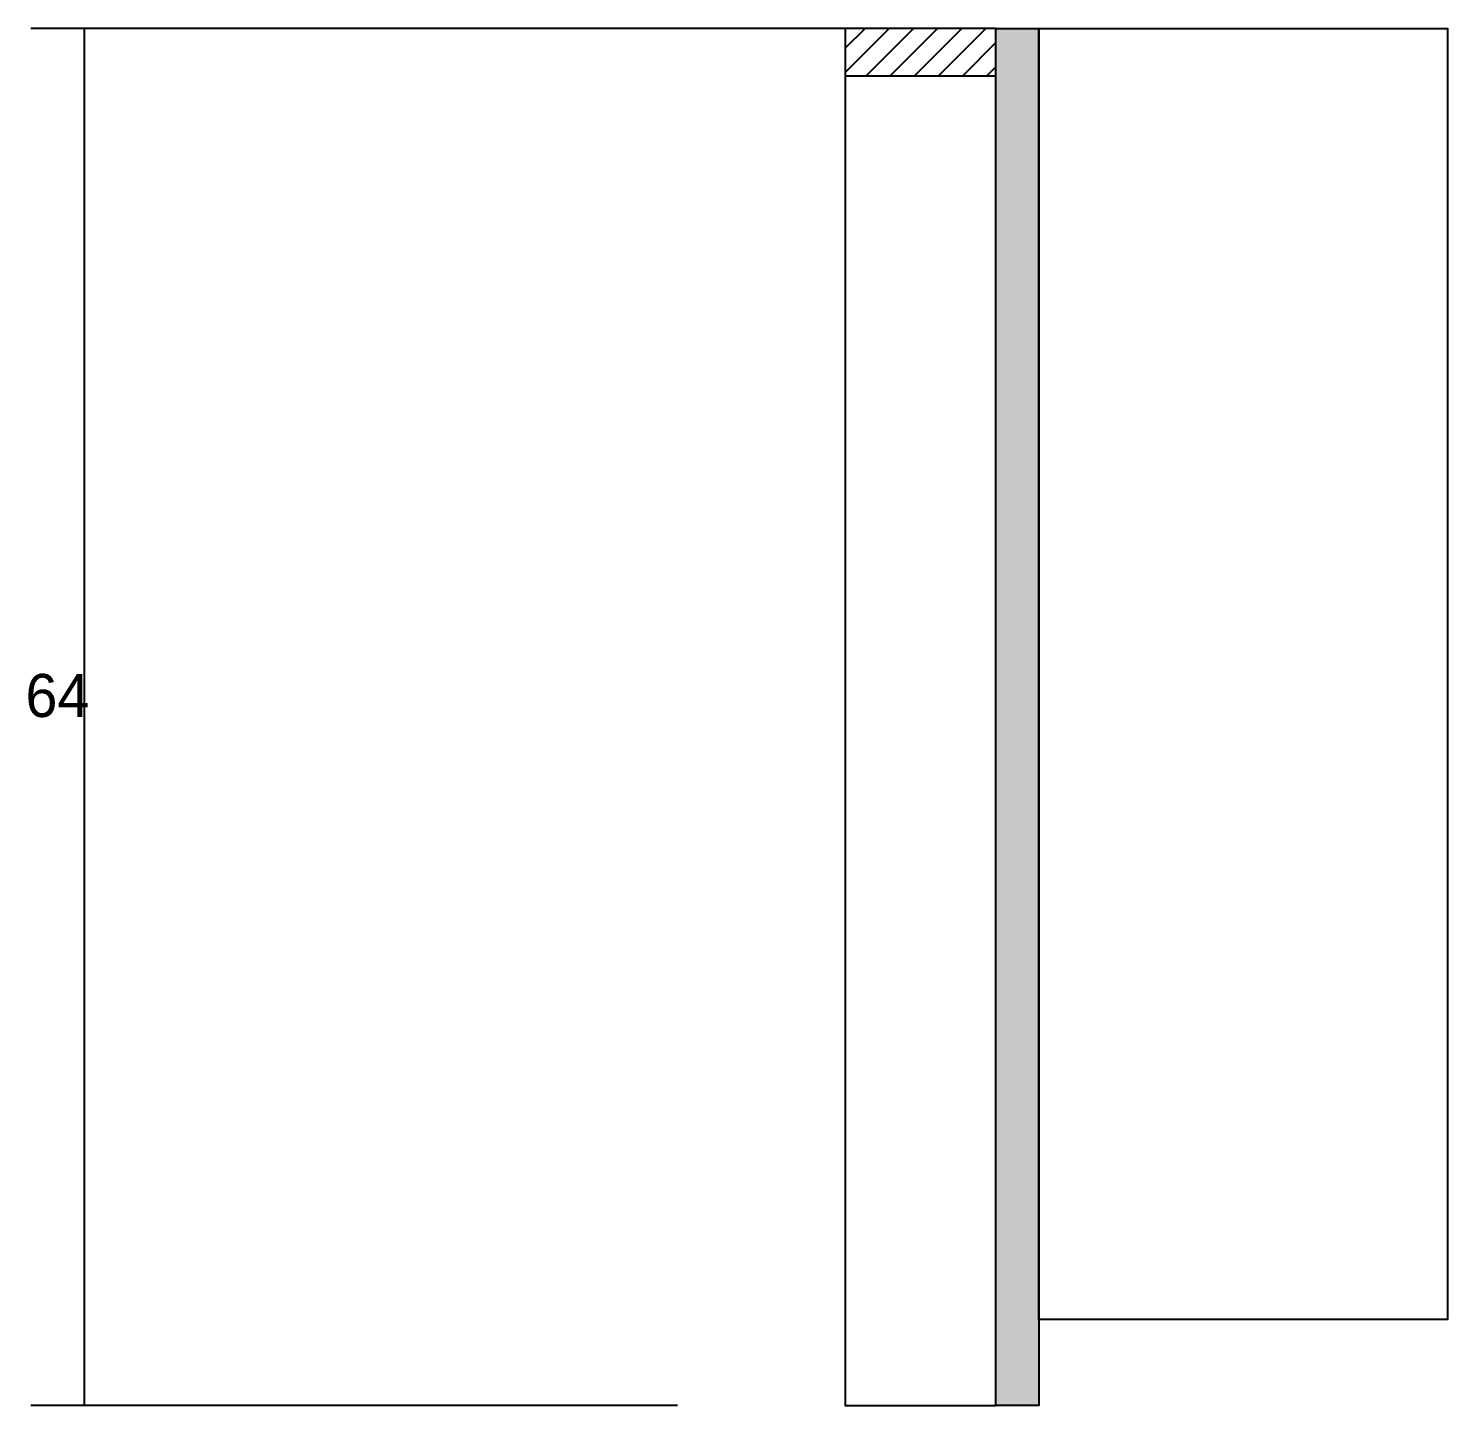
# Model space of a CAD drawing. Header units: metres. Extents: x 6475 to 8841, y 7871 to 9160.
# Drawn here: x 8033.1 to 8165, y 7870.6 to 7998.6 of the extents above; entities that cross this region are included whole.
import ezdxf

# ---------------------------------------------------------------- set-up
doc = ezdxf.new("R2010")
doc.units = ezdxf.units.M
for name, color, linetype in [('CONCRETO', 251, 'Continuous'), ('COTA', 241, 'Continuous'), ('Hachura', 253, 'Continuous'), ('Madeira', 126, 'Continuous'), ('Painéis', 200, 'Continuous')]:
    doc.layers.add(name, color=color, linetype=linetype)

msp = doc.modelspace()

# ---------------------------------------------------------------- hatches: boundary and pattern name
at = {"layer": 'Hachura'}
h = msp.add_hatch(dxfattribs=at)
h.set_pattern_fill('ANSI31', scale=0.5)
h.paths.add_polyline_path([(8123, 7994.2), (8123, 7998.6), (8123, 7998.6), (8109, 7998.6), (8109, 7998.6), (8109, 7994.2), (8109, 7994.2), (8123, 7994.2)])
h = msp.add_hatch(color=8, dxfattribs=at)
h.dxf.hatch_style = 1
h.paths.add_polyline_path([(8123, 7998.6), (8127, 7998.6), (8127, 7998.6), (8127, 7870.6), (8127, 7870.6), (8123, 7870.6), (8123, 7870.6), (8123, 7998.6)])

# ---------------------------------------------------------------- linework, layer by layer
at = {"layer": 'CONCRETO'}
msp.add_lwpolyline([(8127, 7998.6), (8127, 7998.6), (8165, 7998.6), (8165, 7970.6), (8165, 7970.6), (8165, 7878.6), (8127, 7878.6), (8127, 7998.6)], close=True, dxfattribs=at)
at = {"layer": 'COTA'}
for p, q in [((8109, 7998.6), (8033.3, 7998.6)), ((8038.3, 7870.6), (8038.3, 7998.6)), ((8093.4, 7870.6), (8033.3, 7870.6))]:
    msp.add_line(p, q, dxfattribs=at)
at = {"layer": 'Madeira'}
for points in [[(8123, 7994.2), (8123, 7998.6), (8109, 7998.6), (8109, 7994.2)], [(8123, 7998.6), (8109, 7998.6), (8109, 7870.6), (8123, 7870.6)]]:
    msp.add_lwpolyline(points, close=True, dxfattribs=at)
at = {"layer": 'Painéis'}
msp.add_lwpolyline([(8123, 7998.6), (8127, 7998.6), (8127, 7870.6), (8123, 7870.6)], close=True, dxfattribs=at)

# ---------------------------------------------------------------- texts
at = {"layer": 'COTA'}
msp.add_text('64', height=4, dxfattribs=at).set_placement((8032.8, 7934.6))

doc.saveas('drawing.dxf')
